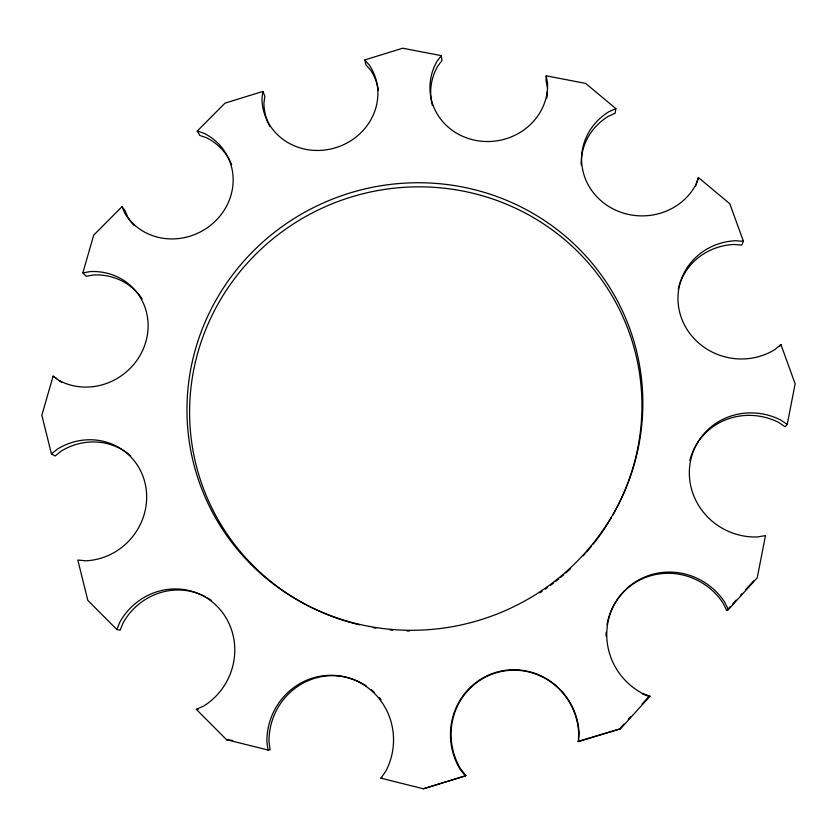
<?xml version="1.0" encoding="UTF-8"?>
<svg xmlns="http://www.w3.org/2000/svg" width="837" height="837" viewBox="0 0 837 837"><rect width="100%" height="100%" fill="white"/><g stroke="black" fill="none" stroke-linecap="round" stroke-linejoin="round"><path stroke-width="1.26" d="M581.202 164.931A59.856 56.257 1.4 0 1 608.269 116.353L615.153 113.257L615.833 108.601L585.659 83.407L546.195 75.822L546.048 80.676L547.377 87.603M606.992 624.684A64.92 63.016 45.4 0 1 656.553 574.36A64.92 63.016 45.4 0 1 723.074 603.09L726.746 610.56L728.389 609.629L724.685 602.106A65.464 63.528 45.3 0 0 622.874 592.47A65.464 63.528 45.3 0 0 642.094 693.224L649.983 696.227L620.51 728.776L578.419 741.582L578.67 733.066A65.317 63.696 73 0 0 495.881 672.885A65.317 63.696 73 0 0 460.674 768.983L465.906 775.564L465.403 775.993L423.396 788.778L380.898 778.18L385.752 771.306A65.307 63.277 -80.5 0 0 345.671 677.112A65.307 63.277 -80.5 0 0 266.877 741.739L267.997 750.025L270.1 749.806L268.98 741.592A64.773 62.765 -80.6 0 1 301.718 683.902A64.773 62.765 -80.6 0 1 366.24 685.921M578.419 741.582L579.099 733.139A65.861 64.229 73 0 0 495.63 672.477A65.861 64.229 73 0 0 460.13 769.36L465.403 775.993M231.65 164.763A58.318 54.457 -28.4 0 0 206.519 137.749L199.719 135.427L197.27 131.022L225.017 103.129L262.881 91.432L261.971 98.442A58.36 54.353 -18.6 0 0 335.773 147.689A58.36 54.353 -18.6 0 0 369.441 65.234L364.775 59.94L402.702 48.222L441.298 55.64L441.926 60.62L437.584 66.395A58.475 54.625 -8.8 0 0 432.394 105.525M689.814 460.496A63.622 61.059 26.5 0 1 778.368 422.267L785.137 426.765L787.219 424.39L795.15 383.785L780.911 344.551L774.884 349.531A62.241 59.008 12.7 0 1 681.402 317.945A62.241 59.008 12.7 0 1 735.524 240.721L743.444 241.328L741.76 245.063L733.913 244.467A61.75 58.569 12.8 0 0 678.273 288.974M61.624 382.373L53.108 376.148L41.85 415.246L51.444 453.895L55.116 455.966L61.237 451.091A61.436 58.171 -49.6 0 1 130.718 455.945M142.133 298.914A59.594 55.933 -38.5 0 0 93.566 274.986L86.19 276.283L82.842 272.883L93.702 235.145L121.982 206.718L125.006 210.589L127.758 217.055A58.318 54.457 -28.4 0 0 134.014 225.373M743.444 241.328L729.801 203.747L698.476 177.601L695.495 186.379M698.476 177.601L695.955 184.538A60.316 56.654 1.3 0 1 601.876 201.487A60.316 56.654 1.3 0 1 608.897 111.729L615.833 108.601M205.337 596.718A63.35 60.672 -62.8 0 0 123.154 622.759L120.078 630.251L116.835 629.508L119.942 621.954A63.863 61.143 -62.7 0 1 217.003 606.208A63.863 61.143 -62.7 0 1 203.768 705.999L196.35 709.378L226.513 739.678L267.997 750.025M779.571 346.539L780.911 344.551M441.298 55.64L436.914 61.457A58.914 55.001 -8.9 0 0 475.751 140.417A58.914 55.001 -8.9 0 0 547.534 82.79L546.195 75.822M620.583 727.792L623.994 724.026M628.263 719.307L630.826 716.482M641.989 704.158L648.968 696.447L649.983 696.227M726.746 610.56L730.178 606.773M732.752 603.927L736.173 600.139M740.525 595.337L742.273 593.412M745.767 589.551L753.635 580.868M728.389 609.629L757.244 577.76L765.489 535.607L757.391 536.956A64.146 61.53 26.3 0 1 690.462 461.344A64.146 61.53 26.3 0 1 780.387 419.85L787.219 424.39M51.444 453.895L57.617 448.977A61.917 58.6 -49.5 0 1 144.916 482.551A61.917 58.6 -49.5 0 1 85.51 560.79L77.81 560.026L87.822 600.37L116.835 629.508M423.396 788.778L465.906 775.564M380.898 778.18L382.09 777.73M578.001 741.436L620.51 728.776M82.842 272.883L90.281 271.575A60.055 56.33 -38.4 0 1 145.837 341.778A60.055 56.33 -38.4 0 1 59.019 380.469M226.513 739.678L232.707 740.483M196.35 709.378L198.118 709.452M197.27 131.022L204.123 133.355A58.757 54.823 -28.3 0 1 215.967 220.487A58.757 54.823 -28.3 0 1 124.755 213.226L121.982 206.718M642.261 693.904L647.848 696.028M53.108 376.148L56.728 378.795M262.881 91.432L264.837 96.119L263.927 103.077A57.92 53.986 -18.6 0 0 269.901 126.554M364.775 59.94L365.968 64.867L370.603 70.13A57.92 53.986 -18.6 0 1 378.418 90.375M359.491 624.841A226.743 221.523 -19.4 0 1 201.476 340.962A226.743 221.523 -19.4 0 1 503.811 203.119A226.743 221.523 -19.4 0 1 616.984 507.452M616.398 508.572A226.743 221.523 -19.4 0 1 612.726 515.257M611.449 517.475A226.743 221.523 -19.4 0 1 593.234 544.06M591.613 546.069A226.743 221.523 -19.4 0 1 586.632 551.981M584.937 553.906A226.743 221.523 -19.4 0 1 583.222 555.81M570.552 568.637A226.743 221.523 -19.4 0 1 565.739 573.01M563.782 574.726A226.743 221.523 -19.4 0 1 560.8 577.258M558.781 578.922A226.743 221.523 -19.4 0 1 555.726 581.37M553.665 582.981A226.743 221.523 -19.4 0 1 550.547 585.335M547.398 587.637A226.743 221.523 -19.4 0 1 545.274 589.143M542.073 591.351A226.743 221.523 -19.4 0 1 539.917 592.784M409.513 631.025A226.743 221.523 -19.4 0 1 406.918 630.972M392.637 630.188A226.743 221.523 -19.4 0 1 390.042 629.947M375.876 628.106A226.743 221.523 -19.4 0 1 373.323 627.677M207.44 597.88A63.35 60.672 -62.8 0 1 211.541 600.495M371.346 689.709A64.773 62.765 -80.6 0 1 374.212 692.22M379.454 697.744A64.773 62.765 -80.6 0 1 381.065 699.742M547.419 91.505A58.475 54.625 -8.8 0 1 546.812 98.055M606.093 636.193A64.92 63.016 45.4 0 1 606.166 632.343M369.138 626.379A228.522 223.176 -19.4 0 0 631.171 332.676A228.522 223.176 -19.4 0 0 244.404 260.495A228.522 223.176 -19.4 0 0 369.138 626.379"/></g></svg>
